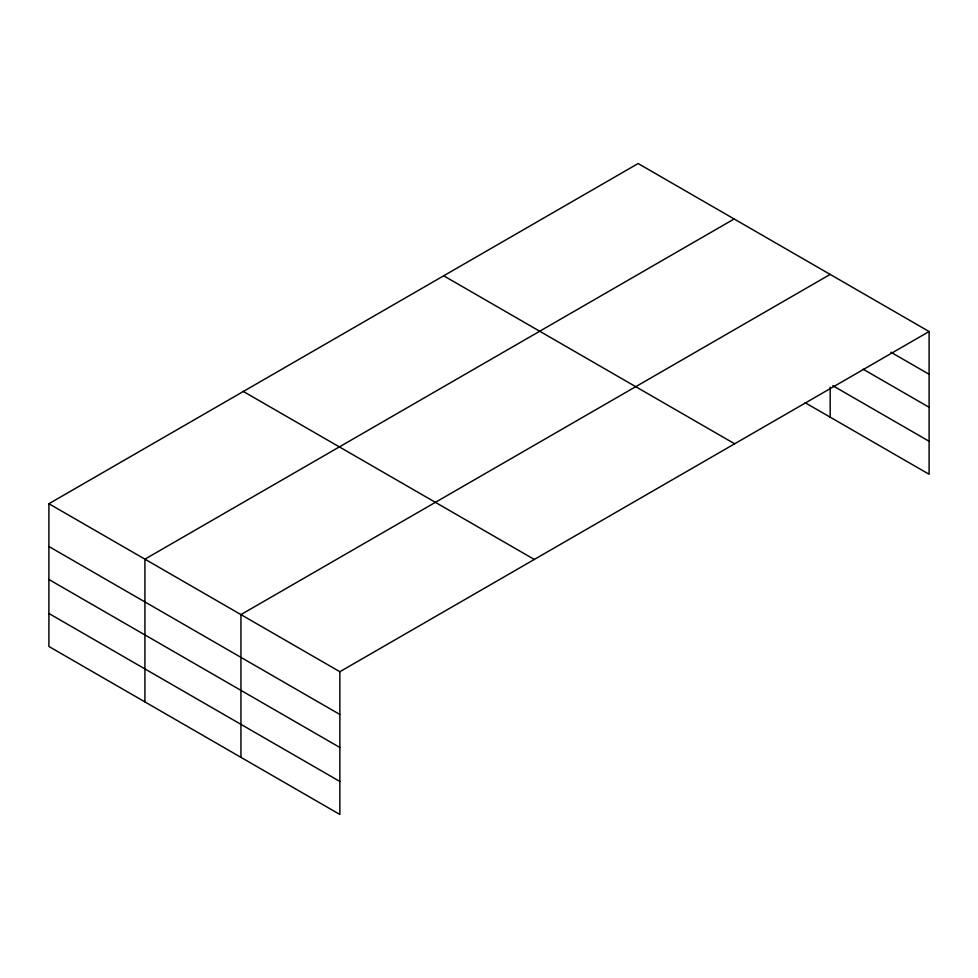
<?xml version="1.0" encoding="UTF-8"?>
<svg xmlns="http://www.w3.org/2000/svg" width="978" height="978" viewBox="0 0 978 978"><rect width="100%" height="100%" fill="white"/><g stroke="black" fill="none" stroke-linecap="round" stroke-linejoin="round"><path stroke-width="1.47" d="M48.9 503.731L339.867 671.715L339.867 814.466L48.9 646.47L48.9 503.731L638.133 163.534L929.1 331.53L929.1 474.269L805.175 402.728M734.148 218.974L144.915 559.171L144.915 701.911M830.175 274.415L240.943 614.6L240.943 757.351M339.867 671.715L929.1 331.53M890.848 352.202L929.1 374.281M863.146 369.207L929.1 407.276M832.816 385.687L929.1 441.274M443.682 275.796L734.649 443.792M243.351 391.469L534.318 559.453M48.9 546.494L339.867 714.478M48.9 579.489L339.867 747.473M48.9 613.475L339.867 781.471M830.175 387.154L830.175 417.154"/></g></svg>
